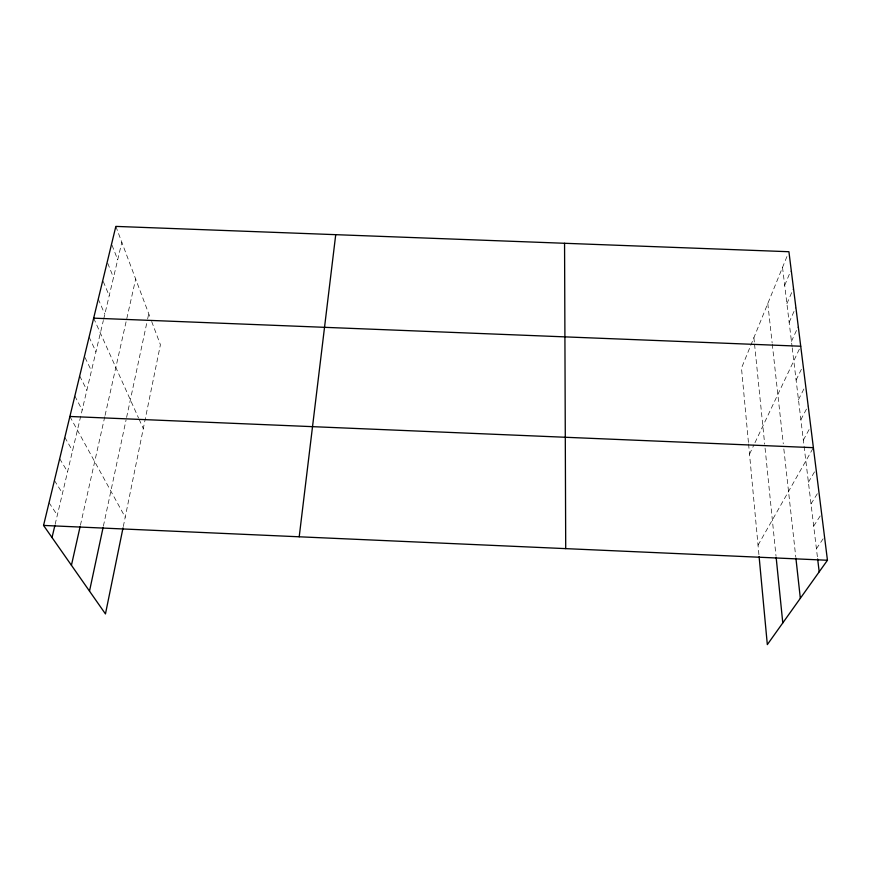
<?xml version="1.0" encoding="UTF-8"?>
<svg xmlns="http://www.w3.org/2000/svg" width="871" height="871" viewBox="0 0 871 871"><rect width="100%" height="100%" fill="white"/><g stroke="black" fill="none" stroke-linecap="round" stroke-linejoin="round"><path stroke-width="0.65" stroke-dasharray="4.36 3.27" d="M123.301 526.541L160.416 344.72L150.966 319.635M103.399 526.073L126.055 419.996M126.6 417.438L147.384 320.136M147.656 318.851L148.745 313.745M80.415 525.246L104.792 416.643M105.075 415.391L135.669 279.036M55.134 524.386L103.344 320.495M103.638 319.243L121.831 242.29M786.949 256.531L741.493 368.106L748.461 442.697M784.695 285.35L790.683 271.066M786.905 303.674L793.492 288.399M789.159 322.357L795.854 307.289M791.445 341.41L798.261 326.56M749.539 454.139L753.851 445.048M754.961 442.718L800.144 347.453M796.105 380.072L802.561 366.909M798.467 399.691L805.631 385.581M800.874 419.702L808.168 405.853M803.334 440.116L810.128 427.672M758.042 545.159L813.383 447.672M808.408 482.218L815.441 470.318M811.021 503.917L818.838 491.266M813.688 526.084L820.918 514.892M816.421 548.708L824.51 536.765M49.048 502.709L57.312 515.175M54.416 480.465L62.494 493.269M59.685 458.69L67.568 471.799M64.835 437.373L72.543 450.775M69.887 416.48L125.206 517.211M74.841 396.022L82.179 409.98M79.686 375.967L86.86 390.186M85.02 357.524L91.455 370.785M89.092 337.044L95.952 351.742M93.665 318.155L138.565 418.069M139.099 419.267L143.29 428.586M98.271 299.069L104.825 314.213M103.29 281.551L109.202 295.705M107.71 263.216L113.491 277.566M112.054 245.252L117.705 259.754M115.843 226.395L150.52 318.459M782.528 267.375L792.077 346.593M792.229 347.888L817.651 558.986M767.797 303.565L772.131 342.815M772.272 344.11L783.279 443.796M783.846 448.968L795.756 556.83M753.894 337.687L754.428 342.934M754.558 344.241L764.684 444.177M765.076 448.13L775.996 555.927M748.581 443.97L758.989 555.382"/><path stroke-width="1.31" d="M299.21 536.786L335.727 234.669M123.029 527.87L105.456 613.924L43.55 525.431L115.843 226.395L788.919 251.719L827.45 560.26L767.329 644.605L759.109 556.667M89.506 591.126L103.126 527.38M71.433 565.279L80.121 526.563M52.02 537.549L54.829 525.703M93.665 318.155L800.721 346.233M69.887 416.48L813.383 447.672M43.55 525.431L827.45 560.26M817.651 558.986L819.197 571.833M795.898 558.115L800.34 598.301M776.137 557.277L782.789 622.917M564.56 243.281L565.715 548.632"/></g></svg>
